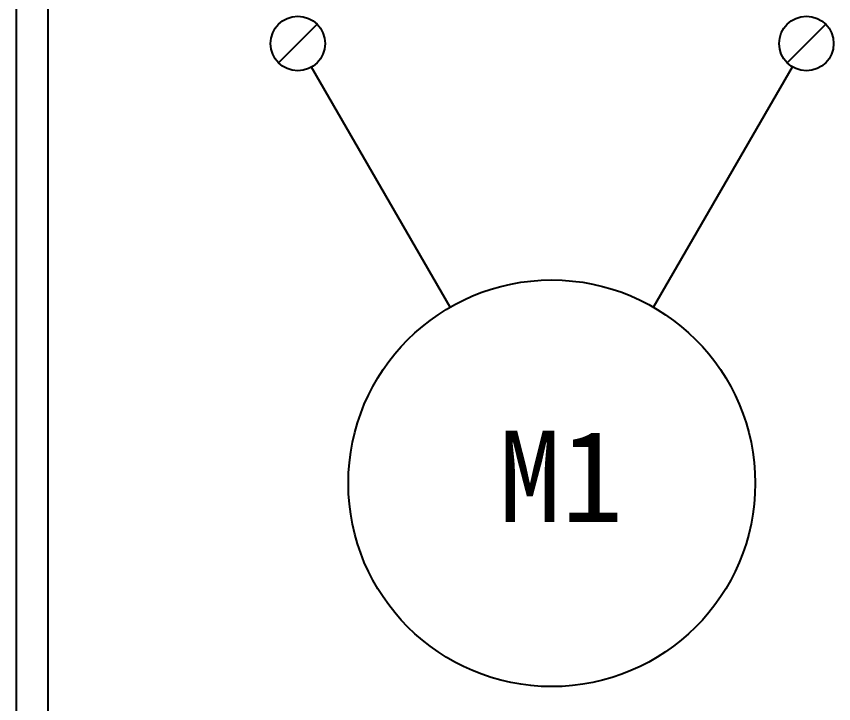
# Model space of a CAD drawing. Extents: x 10 to 297, y 3 to 207.
# Drawn here: x 10 to 42.14, y 30.39 to 57.43 of the extents above; entities that cross this region are included whole.
import ezdxf

# ---------------------------------------------------------------- set-up
doc = ezdxf.new("R2010")
doc.units = 0
doc.layers.get('0').update_dxf_attribs({"linetype": 'CONTINUOUS'})
doc.layers.add('圖框層', color=7, linetype='CONTINUOUS')
doc.styles.add('STSL', font='kaiu.ttf')

msp = doc.modelspace()

# ---------------------------------------------------------------- linework, layer by layer
for p, q in [((21.823, 57.118), (20.308, 55.603)), ((41.823, 57.118), (40.308, 55.603)), ((27.054, 45.988), (21.601, 55.433)), ((35.054, 45.988), (40.513, 55.443))]:
    msp.add_line(p, q)
for centre, radius in [((21.066, 56.361), 1.071), ((41.066, 56.361), 1.071), ((31.054, 39.06), 8)]:
    msp.add_circle(centre, radius)
at = {"layer": '圖框層', "color": 7}
for p, q in [((10, 3), (10, 206.969)), ((11.25, 4.25), (11.25, 205.719))]:
    msp.add_line(p, q, dxfattribs=at)

# ---------------------------------------------------------------- texts
at = {"layer": '圖框層', "color": 4, "style": 'STSL'}
msp.add_text('M1', height=3.6, dxfattribs=at).set_placement((28.97, 37.537))

doc.saveas('drawing.dxf')
